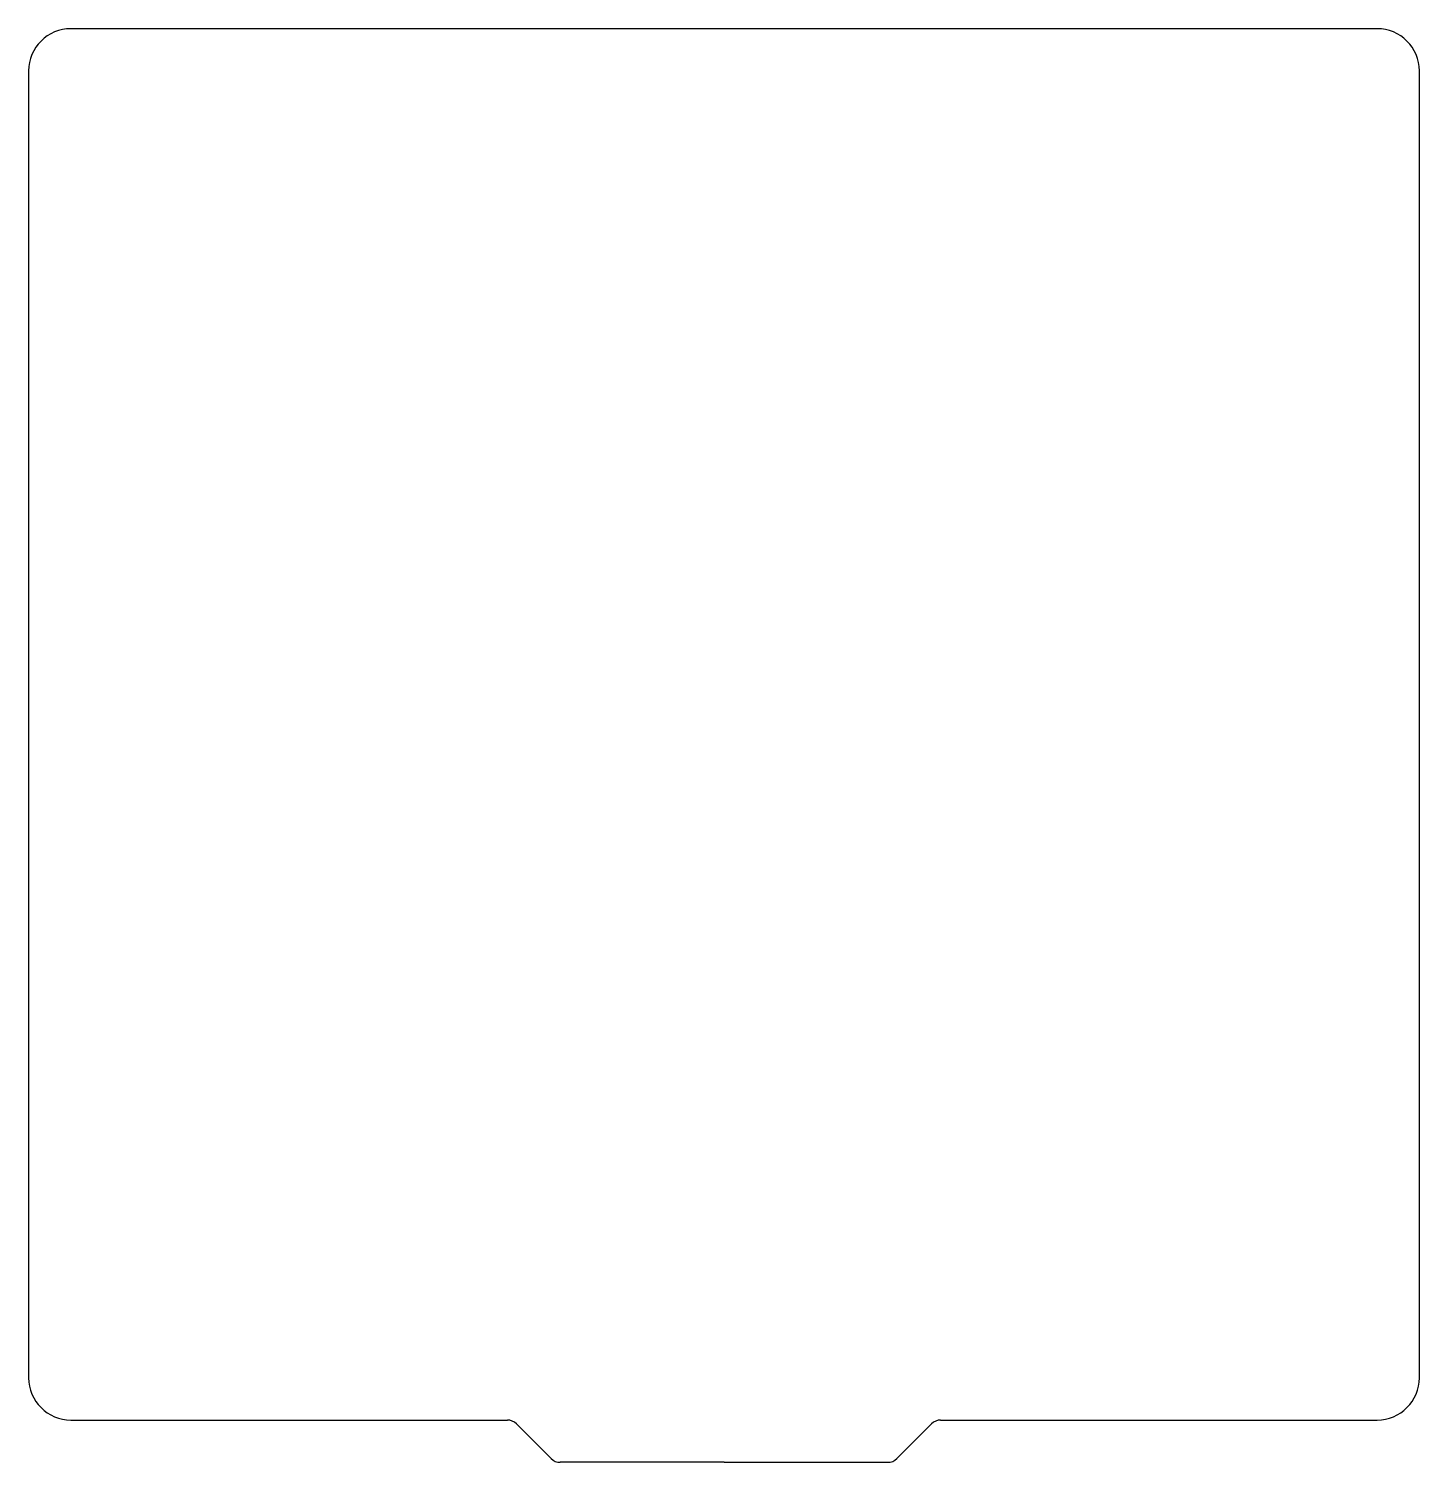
# Model space of a CAD drawing. Header units: millimetres. Extents: x 0 to 329, y -10 to 329.
import ezdxf

# ---------------------------------------------------------------- set-up
doc = ezdxf.new("R2010")
doc.units = ezdxf.units.MM
doc.layers.get('0').update_dxf_attribs({"linetype": 'CONTINUOUS'})

msp = doc.modelspace()

# ---------------------------------------------------------------- linework, layer by layer
for p, q in [((319, 329), (10, 329)), ((0, 319), (0, 10)), ((329, 10), (329, 319)), ((10, 0), (113.26, 0)), ((215.74, 0), (319, 0)), ((123.62, -9.12), (115.38, -0.88)), ((205.38, -9.12), (213.62, -0.88)), ((164.5, -10), (125.74, -10)), ((164.5, -10), (203.26, -10))]:
    msp.add_line(p, q)
for centre, radius, start, end in [((10, 319), 10, 90, 180), ((319, 319), 10, 0, 90), ((10, 10), 10, 180, 270), ((319, 10), 10, -90, 0), ((113.26, -3), 3, 45, 90), ((215.74, -3), 3, 90, 135), ((125.74, -7), 3, 225, 270), ((203.26, -7), 3, 270, 315)]:
    msp.add_arc(centre, radius, start, end)

doc.saveas('drawing.dxf')
